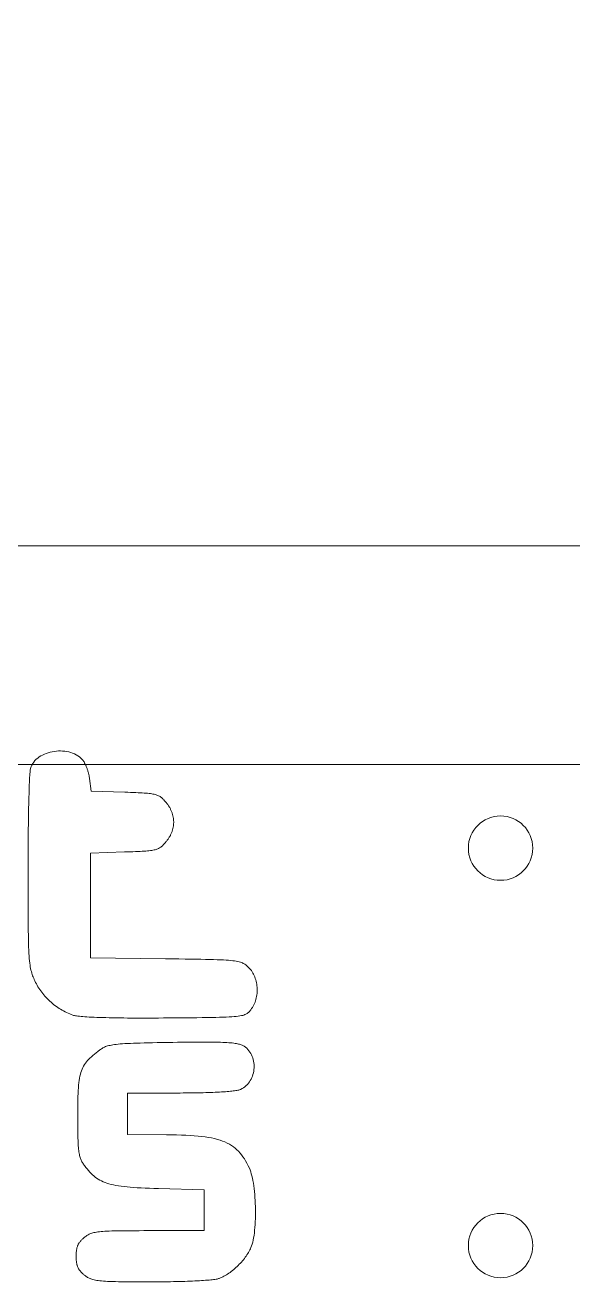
# Model space of a CAD drawing. Header units: millimetres. Extents: x -350 to 1050, y -3 to 474.
# Drawn here: x -161.4 to -133.8, y 108.6 to 171.8 of the extents above; entities that cross this region are included whole.
import ezdxf

# ---------------------------------------------------------------- set-up
doc = ezdxf.new("R2010")
doc.units = ezdxf.units.MM
doc.header["$MEASUREMENT"] = 0
doc.layers.get('0').update_dxf_attribs({"linetype": 'CONTINUOUS', "lineweight": 0, "true_color": 0x000000})
doc.layers.add('AcrylicCover', color=3, linetype='CONTINUOUS', lineweight=0)
doc.layers.add('Text', color=1, linetype='CONTINUOUS', lineweight=0, true_color=0xff0000)

# ---------------------------------------------------------------- blocks, each defined once
blk = doc.blocks.new('AcrylicCover')
blk.add_lwpolyline([(102.5, 218.798, -0.414215), (123.5, 197.798), (123.5, 10, -0.414214), (102.5, -11), (-102.5, -11, -0.414214), (-123.5, 10), (-123.5, 197.798, -0.414212), (-102.5, 218.798)], format="xyb", close=True)

msp = doc.modelspace()

# ---------------------------------------------------------------- linework, layer by layer
msp.add_line((-302.5, 145.6), (-97.5, 145.6))
for centre in [(-137.487, 130.386), (-137.487, 110.386)]:
    msp.add_circle(centre, 1.62)
at = {"layer": 'Text'}
for p, q in [((-161.029, 134.646), (-160.976, 134.72)), ((-160.976, 134.72), (-160.917, 134.79)), ((-160.917, 134.79), (-160.851, 134.856)), ((-160.851, 134.856), (-160.779, 134.917)), ((-160.779, 134.917), (-160.702, 134.973)), ((-160.702, 134.973), (-160.619, 135.026)), ((-160.619, 135.026), (-160.533, 135.073)), ((-160.533, 135.073), (-160.442, 135.116)), ((-160.442, 135.116), (-160.348, 135.154)), ((-160.348, 135.154), (-160.25, 135.187)), ((-160.25, 135.187), (-160.151, 135.215)), ((-160.151, 135.215), (-160.049, 135.237)), ((-160.049, 135.237), (-159.945, 135.255)), ((-159.945, 135.255), (-159.841, 135.268)), ((-159.841, 135.268), (-159.736, 135.275)), ((-159.736, 135.275), (-159.631, 135.277)), ((-159.631, 135.277), (-159.526, 135.273)), ((-159.526, 135.273), (-159.422, 135.264)), ((-159.422, 135.264), (-159.319, 135.249)), ((-159.319, 135.249), (-159.218, 135.228)), ((-159.218, 135.228), (-159.12, 135.202)), ((-159.12, 135.202), (-159.024, 135.17)), ((-159.024, 135.17), (-158.932, 135.131)), ((-158.932, 135.131), (-158.843, 135.087)), ((-158.843, 135.087), (-158.758, 135.036)), ((-158.758, 135.036), (-158.679, 134.98)), ((-158.679, 134.98), (-158.604, 134.916)), ((-158.604, 134.916), (-158.535, 134.847)), ((-158.535, 134.847), (-158.521, 134.83)), ((-158.521, 134.83), (-158.506, 134.811)), ((-158.506, 134.811), (-158.491, 134.791)), ((-158.491, 134.791), (-158.476, 134.77)), ((-158.476, 134.77), (-158.461, 134.747)), ((-158.461, 134.747), (-158.446, 134.722)), ((-158.446, 134.722), (-158.432, 134.697)), ((-161.179, 134.034), (-161.172, 134.124)), ((-161.172, 134.124), (-161.166, 134.203)), ((-161.166, 134.203), (-161.16, 134.271)), ((-161.16, 134.271), (-161.153, 134.326)), ((-161.153, 134.326), (-161.147, 134.369)), ((-161.147, 134.369), (-161.14, 134.399)), ((-161.14, 134.399), (-161.111, 134.486)), ((-161.111, 134.486), (-161.074, 134.568)), ((-161.074, 134.568), (-161.029, 134.646)), ((-158.432, 134.697), (-158.417, 134.67)), ((-158.417, 134.67), (-158.403, 134.643)), ((-158.403, 134.643), (-158.389, 134.614)), ((-158.389, 134.614), (-158.374, 134.585)), ((-158.374, 134.585), (-158.361, 134.554)), ((-158.361, 134.554), (-158.347, 134.523)), ((-158.347, 134.523), (-158.334, 134.491)), ((-158.334, 134.491), (-158.321, 134.458)), ((-158.321, 134.458), (-158.308, 134.425)), ((-158.308, 134.425), (-158.295, 134.391)), ((-158.295, 134.391), (-158.283, 134.357)), ((-158.283, 134.357), (-158.272, 134.322)), ((-158.272, 134.322), (-158.26, 134.287)), ((-158.26, 134.287), (-158.25, 134.252)), ((-158.25, 134.252), (-158.239, 134.216)), ((-158.239, 134.216), (-158.23, 134.18)), ((-158.23, 134.18), (-158.22, 134.145)), ((-158.22, 134.145), (-158.211, 134.109)), ((-158.211, 134.109), (-158.203, 134.073)), ((-161.207, 133.428), (-161.201, 133.569)), ((-161.201, 133.569), (-161.196, 133.7)), ((-161.196, 133.7), (-161.19, 133.822)), ((-161.19, 133.822), (-161.184, 133.933)), ((-161.184, 133.933), (-161.179, 134.034)), ((-158.203, 134.073), (-158.196, 134.038)), ((-158.196, 134.038), (-158.189, 134.002)), ((-158.189, 134.002), (-158.182, 133.967)), ((-158.182, 133.967), (-158.177, 133.932)), ((-158.177, 133.932), (-158.172, 133.898)), ((-158.172, 133.898), (-158.086, 133.255)), ((-161.226, 132.778), (-161.222, 132.952)), ((-161.222, 132.952), (-161.217, 133.119)), ((-161.217, 133.119), (-161.212, 133.278)), ((-161.212, 133.278), (-161.207, 133.428)), ((-158.086, 133.255), (-156.399, 133.201)), ((-156.399, 133.201), (-156.247, 133.196)), ((-156.247, 133.196), (-156.105, 133.191)), ((-156.105, 133.191), (-155.971, 133.186)), ((-155.971, 133.186), (-155.846, 133.181)), ((-155.846, 133.181), (-155.729, 133.176)), ((-155.729, 133.176), (-155.619, 133.171)), ((-155.619, 133.171), (-155.517, 133.165)), ((-155.517, 133.165), (-155.422, 133.159)), ((-155.422, 133.159), (-155.333, 133.152)), ((-155.333, 133.152), (-155.251, 133.145)), ((-155.251, 133.145), (-155.175, 133.137)), ((-155.175, 133.137), (-155.104, 133.128)), ((-155.104, 133.128), (-155.039, 133.119)), ((-155.039, 133.119), (-154.978, 133.108)), ((-154.978, 133.108), (-154.922, 133.097)), ((-154.922, 133.097), (-154.869, 133.084)), ((-154.869, 133.084), (-154.821, 133.07)), ((-154.821, 133.07), (-154.776, 133.055)), ((-154.776, 133.055), (-154.733, 133.038)), ((-154.733, 133.038), (-154.694, 133.02)), ((-154.694, 133.02), (-154.656, 133)), ((-154.656, 133), (-154.621, 132.978)), ((-154.621, 132.978), (-154.587, 132.955)), ((-154.587, 132.955), (-154.554, 132.93)), ((-154.554, 132.93), (-154.522, 132.903)), ((-154.522, 132.903), (-154.49, 132.874)), ((-154.49, 132.874), (-154.458, 132.842)), ((-154.458, 132.842), (-154.426, 132.809)), ((-161.243, 132.006), (-161.239, 132.209)), ((-161.239, 132.209), (-161.235, 132.406)), ((-161.235, 132.406), (-161.231, 132.595)), ((-161.231, 132.595), (-161.226, 132.778)), ((-154.426, 132.809), (-154.394, 132.773)), ((-154.394, 132.773), (-154.36, 132.735)), ((-154.36, 132.735), (-154.324, 132.694)), ((-154.324, 132.694), (-154.301, 132.666)), ((-154.301, 132.666), (-154.278, 132.638)), ((-154.278, 132.638), (-154.256, 132.609)), ((-154.256, 132.609), (-154.235, 132.58)), ((-154.235, 132.58), (-154.214, 132.55)), ((-154.214, 132.55), (-154.194, 132.52)), ((-154.194, 132.52), (-154.174, 132.49)), ((-154.174, 132.49), (-154.156, 132.459)), ((-154.156, 132.459), (-154.138, 132.427)), ((-154.138, 132.427), (-154.12, 132.396)), ((-154.12, 132.396), (-154.104, 132.364)), ((-154.104, 132.364), (-154.088, 132.332)), ((-154.088, 132.332), (-154.073, 132.3)), ((-154.073, 132.3), (-154.058, 132.267)), ((-154.058, 132.267), (-154.045, 132.234)), ((-154.045, 132.234), (-154.032, 132.201)), ((-154.032, 132.201), (-154.02, 132.168)), ((-161.252, 131.362), (-161.249, 131.582)), ((-161.249, 131.582), (-161.246, 131.797)), ((-161.246, 131.797), (-161.243, 132.006)), ((-154.02, 132.168), (-154.009, 132.134)), ((-154.009, 132.134), (-153.998, 132.101)), ((-153.998, 132.101), (-153.988, 132.067)), ((-153.988, 132.067), (-153.979, 132.034)), ((-153.979, 132.034), (-153.971, 132)), ((-153.971, 132), (-153.964, 131.966)), ((-153.964, 131.966), (-153.957, 131.932)), ((-153.957, 131.932), (-153.952, 131.898)), ((-153.952, 131.898), (-153.947, 131.865)), ((-153.947, 131.865), (-153.943, 131.831)), ((-153.943, 131.562), (-153.947, 131.528)), ((-153.943, 131.831), (-153.94, 131.797)), ((-153.94, 131.596), (-153.943, 131.562)), ((-153.94, 131.797), (-153.938, 131.763)), ((-153.938, 131.63), (-153.94, 131.596)), ((-153.938, 131.763), (-153.936, 131.73)), ((-153.936, 131.663), (-153.938, 131.63)), ((-153.936, 131.73), (-153.936, 131.696)), ((-153.936, 131.696), (-153.936, 131.663)), ((-161.257, 130.907), (-161.255, 131.137)), ((-161.255, 131.137), (-161.252, 131.362)), ((-154.156, 130.934), (-154.174, 130.903)), ((-154.138, 130.965), (-154.156, 130.934)), ((-154.12, 130.997), (-154.138, 130.965)), ((-154.104, 131.029), (-154.12, 130.997)), ((-154.088, 131.061), (-154.104, 131.029)), ((-154.073, 131.093), (-154.088, 131.061)), ((-154.058, 131.126), (-154.073, 131.093)), ((-154.045, 131.159), (-154.058, 131.126)), ((-154.032, 131.192), (-154.045, 131.159)), ((-154.02, 131.225), (-154.032, 131.192)), ((-154.009, 131.258), (-154.02, 131.225)), ((-153.998, 131.292), (-154.009, 131.258)), ((-153.988, 131.326), (-153.998, 131.292)), ((-153.979, 131.359), (-153.988, 131.326)), ((-153.971, 131.393), (-153.979, 131.359)), ((-153.964, 131.427), (-153.971, 131.393)), ((-153.957, 131.461), (-153.964, 131.427)), ((-153.952, 131.495), (-153.957, 131.461)), ((-153.947, 131.528), (-153.952, 131.495)), ((-161.263, 130.194), (-161.261, 130.435)), ((-161.261, 130.435), (-161.259, 130.673)), ((-161.259, 130.673), (-161.257, 130.907)), ((-154.981, 130.284), (-155.042, 130.274)), ((-154.924, 130.296), (-154.981, 130.284)), ((-154.871, 130.309), (-154.924, 130.296)), ((-154.822, 130.323), (-154.871, 130.309)), ((-154.777, 130.338), (-154.822, 130.323)), ((-154.734, 130.355), (-154.777, 130.338)), ((-154.694, 130.373), (-154.734, 130.355)), ((-154.657, 130.393), (-154.694, 130.373)), ((-154.621, 130.414), (-154.657, 130.393)), ((-154.587, 130.438), (-154.621, 130.414)), ((-154.554, 130.463), (-154.587, 130.438)), ((-154.522, 130.49), (-154.554, 130.463)), ((-154.49, 130.519), (-154.522, 130.49)), ((-154.458, 130.55), (-154.49, 130.519)), ((-154.426, 130.584), (-154.458, 130.55)), ((-154.394, 130.62), (-154.426, 130.584)), ((-154.36, 130.658), (-154.394, 130.62)), ((-154.324, 130.699), (-154.36, 130.658)), ((-154.301, 130.727), (-154.324, 130.699)), ((-154.278, 130.755), (-154.301, 130.727)), ((-154.256, 130.784), (-154.278, 130.755)), ((-154.235, 130.813), (-154.256, 130.784)), ((-154.214, 130.843), (-154.235, 130.813)), ((-154.194, 130.873), (-154.214, 130.843)), ((-154.174, 130.903), (-154.194, 130.873)), ((-161.265, 129.702), (-161.264, 129.949)), ((-161.265, 129.452), (-161.265, 129.702)), ((-161.264, 129.949), (-161.263, 130.194)), ((-156.419, 130.192), (-158.124, 130.137)), ((-158.124, 130.137), (-158.124, 127.502)), ((-156.265, 130.197), (-156.419, 130.192)), ((-156.12, 130.202), (-156.265, 130.197)), ((-155.985, 130.207), (-156.12, 130.202)), ((-155.858, 130.212), (-155.985, 130.207)), ((-155.739, 130.217), (-155.858, 130.212)), ((-155.629, 130.222), (-155.739, 130.217)), ((-155.525, 130.228), (-155.629, 130.222)), ((-155.429, 130.234), (-155.525, 130.228)), ((-155.34, 130.24), (-155.429, 130.234)), ((-155.257, 130.248), (-155.34, 130.24)), ((-155.18, 130.256), (-155.257, 130.248)), ((-155.108, 130.264), (-155.18, 130.256)), ((-155.042, 130.274), (-155.108, 130.264)), ((-161.265, 129.2), (-161.265, 129.452)), ((-161.265, 128.776), (-161.265, 129.2)), ((-161.265, 128.378), (-161.265, 128.776)), ((-161.265, 128.005), (-161.265, 128.378)), ((-161.264, 127.655), (-161.265, 128.005)), ((-161.263, 127.328), (-161.264, 127.655)), ((-161.261, 127.023), (-161.263, 127.328)), ((-158.124, 127.502), (-158.124, 124.867)), ((-161.259, 126.738), (-161.261, 127.023)), ((-161.257, 126.473), (-161.259, 126.738)), ((-161.254, 126.227), (-161.257, 126.473)), ((-161.25, 126), (-161.254, 126.227)), ((-161.246, 125.789), (-161.25, 126)), ((-161.241, 125.594), (-161.246, 125.789)), ((-161.235, 125.414), (-161.241, 125.594)), ((-161.228, 125.249), (-161.235, 125.414)), ((-161.22, 125.097), (-161.228, 125.249)), ((-161.211, 124.957), (-161.22, 125.097)), ((-161.202, 124.829), (-161.211, 124.957)), ((-161.191, 124.711), (-161.202, 124.829)), ((-161.179, 124.603), (-161.191, 124.711)), ((-161.165, 124.503), (-161.179, 124.603)), ((-158.124, 124.867), (-154.351, 124.818)), ((-154.351, 124.818), (-154.001, 124.814)), ((-154.001, 124.814), (-153.673, 124.81)), ((-153.673, 124.81), (-153.366, 124.805)), ((-153.366, 124.805), (-153.08, 124.801)), ((-153.08, 124.801), (-152.814, 124.797)), ((-152.814, 124.797), (-152.566, 124.792)), ((-152.566, 124.792), (-152.337, 124.788)), ((-152.337, 124.788), (-152.126, 124.783)), ((-152.126, 124.783), (-151.931, 124.777)), ((-151.931, 124.777), (-151.751, 124.771)), ((-151.751, 124.771), (-151.587, 124.765)), ((-151.587, 124.765), (-151.436, 124.758)), ((-151.436, 124.758), (-151.299, 124.75)), ((-151.299, 124.75), (-151.175, 124.741)), ((-151.175, 124.741), (-151.062, 124.731)), ((-151.062, 124.731), (-150.959, 124.721)), ((-150.959, 124.721), (-150.867, 124.709)), ((-150.867, 124.709), (-150.784, 124.696)), ((-150.784, 124.696), (-150.709, 124.681)), ((-150.709, 124.681), (-150.642, 124.666)), ((-150.642, 124.666), (-150.581, 124.649)), ((-150.581, 124.649), (-150.527, 124.63)), ((-150.527, 124.63), (-150.477, 124.61)), ((-150.477, 124.61), (-150.432, 124.588)), ((-161.151, 124.411), (-161.165, 124.503)), ((-161.135, 124.326), (-161.151, 124.411)), ((-161.118, 124.246), (-161.135, 124.326)), ((-161.099, 124.171), (-161.118, 124.246)), ((-161.079, 124.1), (-161.099, 124.171)), ((-161.057, 124.033), (-161.079, 124.1)), ((-161.033, 123.967), (-161.057, 124.033)), ((-161.008, 123.902), (-161.033, 123.967)), ((-150.432, 124.588), (-150.39, 124.564)), ((-150.39, 124.564), (-150.35, 124.539)), ((-150.35, 124.539), (-150.313, 124.511)), ((-150.313, 124.511), (-150.276, 124.481)), ((-150.276, 124.481), (-150.239, 124.45)), ((-150.239, 124.45), (-150.202, 124.416)), ((-150.202, 124.416), (-150.163, 124.379)), ((-150.163, 124.379), (-150.114, 124.33)), ((-150.114, 124.33), (-150.068, 124.277)), ((-150.068, 124.277), (-150.025, 124.222)), ((-150.025, 124.222), (-149.984, 124.163)), ((-149.984, 124.163), (-149.947, 124.102)), ((-149.947, 124.102), (-149.913, 124.038)), ((-149.913, 124.038), (-149.881, 123.972)), ((-149.881, 123.972), (-149.853, 123.904)), ((-160.981, 123.838), (-161.008, 123.902)), ((-160.953, 123.772), (-160.981, 123.838)), ((-160.922, 123.705), (-160.953, 123.772)), ((-160.886, 123.631), (-160.922, 123.705)), ((-160.848, 123.557), (-160.886, 123.631)), ((-160.808, 123.484), (-160.848, 123.557)), ((-160.766, 123.413), (-160.808, 123.484)), ((-160.721, 123.341), (-160.766, 123.413)), ((-160.675, 123.271), (-160.721, 123.341)), ((-149.853, 123.904), (-149.828, 123.834)), ((-149.828, 123.834), (-149.805, 123.762)), ((-149.805, 123.762), (-149.786, 123.689)), ((-149.786, 123.689), (-149.77, 123.615)), ((-149.77, 123.615), (-149.757, 123.539)), ((-149.757, 123.539), (-149.747, 123.463)), ((-149.747, 123.463), (-149.74, 123.386)), ((-149.74, 123.386), (-149.736, 123.309)), ((-160.626, 123.202), (-160.675, 123.271)), ((-160.576, 123.134), (-160.626, 123.202)), ((-160.524, 123.068), (-160.576, 123.134)), ((-160.47, 123.002), (-160.524, 123.068)), ((-160.414, 122.937), (-160.47, 123.002)), ((-160.356, 122.874), (-160.414, 122.937)), ((-160.297, 122.812), (-160.356, 122.874)), ((-160.236, 122.752), (-160.297, 122.812)), ((-160.174, 122.693), (-160.236, 122.752)), ((-160.11, 122.635), (-160.174, 122.693)), ((-149.817, 122.704), (-149.842, 122.633)), ((-149.796, 122.777), (-149.817, 122.704)), ((-149.778, 122.851), (-149.796, 122.777)), ((-149.763, 122.926), (-149.778, 122.851)), ((-149.751, 123.001), (-149.763, 122.926)), ((-149.743, 123.078), (-149.751, 123.001)), ((-149.737, 123.155), (-149.743, 123.078)), ((-149.735, 123.232), (-149.737, 123.155)), ((-149.736, 123.309), (-149.735, 123.232)), ((-160.045, 122.579), (-160.11, 122.635)), ((-159.978, 122.525), (-160.045, 122.579)), ((-159.91, 122.472), (-159.978, 122.525)), ((-159.841, 122.42), (-159.91, 122.472)), ((-159.77, 122.371), (-159.841, 122.42)), ((-159.699, 122.323), (-159.77, 122.371)), ((-159.626, 122.277), (-159.699, 122.323)), ((-159.552, 122.233), (-159.626, 122.277)), ((-159.477, 122.191), (-159.552, 122.233)), ((-159.401, 122.15), (-159.477, 122.191)), ((-159.325, 122.112), (-159.401, 122.15)), ((-159.247, 122.076), (-159.325, 122.112)), ((-159.169, 122.042), (-159.247, 122.076)), ((-150.232, 122.07), (-150.268, 122.047)), ((-150.199, 122.095), (-150.232, 122.07)), ((-150.169, 122.122), (-150.199, 122.095)), ((-150.14, 122.151), (-150.169, 122.122)), ((-150.112, 122.182), (-150.14, 122.151)), ((-150.084, 122.215), (-150.112, 122.182)), ((-150.056, 122.251), (-150.084, 122.215)), ((-150.012, 122.308), (-150.056, 122.251)), ((-149.971, 122.368), (-150.012, 122.308)), ((-149.934, 122.431), (-149.971, 122.368)), ((-149.9, 122.497), (-149.934, 122.431)), ((-149.869, 122.564), (-149.9, 122.497)), ((-149.842, 122.633), (-149.869, 122.564)), ((-159.09, 122.01), (-159.169, 122.042)), ((-159.01, 121.98), (-159.09, 122.01)), ((-158.976, 121.97), (-159.01, 121.98)), ((-159.01, 121.98), (-159.01, 121.98)), ((-158.934, 121.96), (-158.976, 121.97)), ((-158.883, 121.95), (-158.934, 121.96)), ((-158.824, 121.941), (-158.883, 121.95)), ((-158.757, 121.932), (-158.824, 121.941)), ((-158.682, 121.923), (-158.757, 121.932)), ((-158.599, 121.915), (-158.682, 121.923)), ((-158.507, 121.907), (-158.599, 121.915)), ((-158.408, 121.9), (-158.507, 121.907)), ((-158.302, 121.893), (-158.408, 121.9)), ((-158.187, 121.886), (-158.302, 121.893)), ((-158.065, 121.88), (-158.187, 121.886)), ((-157.936, 121.874), (-158.065, 121.88)), ((-157.799, 121.869), (-157.936, 121.874)), ((-157.655, 121.863), (-157.799, 121.869)), ((-157.504, 121.859), (-157.655, 121.863)), ((-157.346, 121.855), (-157.504, 121.859)), ((-157.181, 121.851), (-157.346, 121.855)), ((-157.009, 121.847), (-157.181, 121.851)), ((-156.831, 121.844), (-157.009, 121.847)), ((-156.645, 121.842), (-156.831, 121.844)), ((-156.453, 121.839), (-156.645, 121.842)), ((-156.255, 121.838), (-156.453, 121.839)), ((-156.05, 121.836), (-156.255, 121.838)), ((-155.839, 121.835), (-156.05, 121.836)), ((-155.621, 121.835), (-155.839, 121.835)), ((-155.398, 121.835), (-155.621, 121.835)), ((-155.169, 121.835), (-155.398, 121.835)), ((-154.933, 121.836), (-155.169, 121.835)), ((-154.692, 121.837), (-154.933, 121.836)), ((-154.445, 121.839), (-154.692, 121.837)), ((-154.063, 121.842), (-154.445, 121.839)), ((-153.705, 121.845), (-154.063, 121.842)), ((-153.372, 121.847), (-153.705, 121.845)), ((-153.061, 121.85), (-153.372, 121.847)), ((-152.771, 121.853), (-153.061, 121.85)), ((-152.503, 121.857), (-152.771, 121.853)), ((-152.255, 121.86), (-152.503, 121.857)), ((-152.027, 121.864), (-152.255, 121.86)), ((-151.816, 121.868), (-152.027, 121.864)), ((-151.623, 121.873), (-151.816, 121.868)), ((-151.447, 121.879), (-151.623, 121.873)), ((-151.287, 121.885), (-151.447, 121.879)), ((-151.141, 121.892), (-151.287, 121.885)), ((-151.01, 121.9), (-151.141, 121.892)), ((-150.891, 121.909), (-151.01, 121.9)), ((-150.785, 121.919), (-150.891, 121.909)), ((-150.69, 121.93), (-150.785, 121.919)), ((-150.605, 121.943), (-150.69, 121.93)), ((-150.53, 121.956), (-150.605, 121.943)), ((-150.464, 121.971), (-150.53, 121.956)), ((-150.405, 121.988), (-150.464, 121.971)), ((-150.354, 122.006), (-150.405, 121.988)), ((-150.308, 122.025), (-150.354, 122.006)), ((-150.268, 122.047), (-150.308, 122.025)), ((-157.751, 120.156), (-157.656, 120.228)), ((-157.656, 120.228), (-157.616, 120.257)), ((-157.616, 120.257), (-157.577, 120.284)), ((-157.577, 120.284), (-157.538, 120.309)), ((-157.538, 120.309), (-157.497, 120.333)), ((-157.497, 120.333), (-157.455, 120.356)), ((-157.455, 120.356), (-157.411, 120.377)), ((-157.411, 120.377), (-157.364, 120.396)), ((-157.364, 120.396), (-157.314, 120.415)), ((-157.314, 120.415), (-157.26, 120.432)), ((-157.26, 120.432), (-157.202, 120.448)), ((-157.202, 120.448), (-157.139, 120.462)), ((-157.139, 120.462), (-157.07, 120.476)), ((-157.07, 120.476), (-156.995, 120.489)), ((-156.995, 120.489), (-156.914, 120.5)), ((-156.914, 120.5), (-156.826, 120.511)), ((-156.826, 120.511), (-156.73, 120.521)), ((-156.73, 120.521), (-156.626, 120.53)), ((-156.626, 120.53), (-156.513, 120.539)), ((-156.513, 120.539), (-156.39, 120.547)), ((-156.39, 120.547), (-156.258, 120.554)), ((-156.258, 120.554), (-156.115, 120.561)), ((-156.115, 120.561), (-155.961, 120.567)), ((-155.961, 120.567), (-155.796, 120.573)), ((-155.796, 120.573), (-155.618, 120.578)), ((-155.618, 120.578), (-155.428, 120.583)), ((-155.428, 120.583), (-155.224, 120.588)), ((-155.224, 120.588), (-155.006, 120.592)), ((-155.006, 120.592), (-154.775, 120.597)), ((-154.775, 120.597), (-154.528, 120.601)), ((-154.528, 120.601), (-154.266, 120.606)), ((-154.266, 120.606), (-153.987, 120.61)), ((-153.987, 120.61), (-153.736, 120.614)), ((-153.736, 120.614), (-153.498, 120.617)), ((-153.498, 120.617), (-153.271, 120.62)), ((-153.271, 120.62), (-153.056, 120.622)), ((-153.056, 120.622), (-152.852, 120.624)), ((-152.852, 120.624), (-152.66, 120.625)), ((-152.66, 120.625), (-152.477, 120.625)), ((-152.477, 120.625), (-152.305, 120.625)), ((-152.305, 120.625), (-152.143, 120.625)), ((-152.143, 120.625), (-151.991, 120.623)), ((-151.991, 120.623), (-151.848, 120.621)), ((-151.848, 120.621), (-151.713, 120.619)), ((-151.713, 120.619), (-151.588, 120.616)), ((-151.588, 120.616), (-151.47, 120.612)), ((-151.47, 120.612), (-151.36, 120.607)), ((-151.36, 120.607), (-151.258, 120.601)), ((-151.258, 120.601), (-151.163, 120.595)), ((-151.163, 120.595), (-151.075, 120.588)), ((-151.075, 120.588), (-150.993, 120.58)), ((-150.993, 120.58), (-150.917, 120.572)), ((-150.917, 120.572), (-150.848, 120.562)), ((-150.848, 120.562), (-150.783, 120.552)), ((-150.783, 120.552), (-150.724, 120.541)), ((-150.724, 120.541), (-150.67, 120.529)), ((-150.67, 120.529), (-150.62, 120.516)), ((-150.62, 120.516), (-150.574, 120.502)), ((-150.574, 120.502), (-150.532, 120.487)), ((-150.532, 120.487), (-150.493, 120.471)), ((-150.493, 120.471), (-150.457, 120.455)), ((-150.457, 120.455), (-150.424, 120.437)), ((-150.424, 120.437), (-150.394, 120.418)), ((-150.394, 120.418), (-150.324, 120.368)), ((-150.324, 120.368), (-150.259, 120.313)), ((-150.259, 120.313), (-150.2, 120.254)), ((-150.2, 120.254), (-150.146, 120.191)), ((-150.146, 120.191), (-150.097, 120.124)), ((-158.425, 119.492), (-158.378, 119.562)), ((-158.378, 119.562), (-158.327, 119.629)), ((-158.327, 119.629), (-158.272, 119.695)), ((-158.272, 119.695), (-158.212, 119.759)), ((-158.212, 119.759), (-158.148, 119.824)), ((-158.148, 119.824), (-158.079, 119.888)), ((-158.079, 119.888), (-158.004, 119.953)), ((-158.004, 119.953), (-157.925, 120.019)), ((-157.925, 120.019), (-157.841, 120.087)), ((-157.841, 120.087), (-157.751, 120.156)), ((-150.097, 120.124), (-150.054, 120.054)), ((-150.054, 120.054), (-150.015, 119.981)), ((-150.015, 119.981), (-149.982, 119.905)), ((-149.982, 119.905), (-149.954, 119.827)), ((-149.954, 119.827), (-149.931, 119.746)), ((-149.931, 119.746), (-149.913, 119.665)), ((-149.913, 119.665), (-149.899, 119.582)), ((-149.899, 119.582), (-149.891, 119.498)), ((-158.674, 118.81), (-158.654, 118.912)), ((-158.654, 118.912), (-158.631, 119.009)), ((-158.631, 119.009), (-158.605, 119.1)), ((-158.605, 119.1), (-158.576, 119.186)), ((-158.576, 119.186), (-158.544, 119.268)), ((-158.544, 119.268), (-158.508, 119.346)), ((-158.508, 119.346), (-158.468, 119.421)), ((-158.468, 119.421), (-158.425, 119.492)), ((-149.972, 118.918), (-150.003, 118.84)), ((-149.946, 118.997), (-149.972, 118.918)), ((-149.925, 119.079), (-149.946, 118.997)), ((-149.908, 119.162), (-149.925, 119.079)), ((-149.897, 119.245), (-149.908, 119.162)), ((-149.89, 119.33), (-149.897, 119.245)), ((-149.891, 119.498), (-149.888, 119.414)), ((-149.888, 119.414), (-149.89, 119.33)), ((-158.74, 118.19), (-158.731, 118.33)), ((-158.731, 118.33), (-158.72, 118.461)), ((-158.72, 118.461), (-158.707, 118.585)), ((-158.707, 118.585), (-158.692, 118.7)), ((-158.692, 118.7), (-158.674, 118.81)), ((-150.49, 118.284), (-150.567, 118.245)), ((-150.418, 118.329), (-150.49, 118.284)), ((-150.35, 118.378), (-150.418, 118.329)), ((-150.287, 118.433), (-150.35, 118.378)), ((-150.228, 118.492), (-150.287, 118.433)), ((-150.174, 118.554), (-150.228, 118.492)), ((-150.124, 118.621), (-150.174, 118.554)), ((-150.079, 118.691), (-150.124, 118.621)), ((-150.039, 118.764), (-150.079, 118.691)), ((-150.003, 118.84), (-150.039, 118.764)), ((-158.761, 117.538), (-158.758, 117.716)), ((-158.758, 117.716), (-158.753, 117.884)), ((-158.753, 117.884), (-158.748, 118.042)), ((-158.748, 118.042), (-158.74, 118.19)), ((-153.617, 118.063), (-156.267, 118.063)), ((-156.267, 118.063), (-156.267, 117.016)), ((-153.461, 118.064), (-153.617, 118.063)), ((-153.308, 118.064), (-153.461, 118.064)), ((-153.158, 118.065), (-153.308, 118.064)), ((-153.011, 118.067), (-153.158, 118.065)), ((-152.867, 118.069), (-153.011, 118.067)), ((-152.726, 118.071), (-152.867, 118.069)), ((-152.589, 118.074), (-152.726, 118.071)), ((-152.456, 118.077), (-152.589, 118.074)), ((-152.326, 118.081), (-152.456, 118.077)), ((-152.199, 118.084), (-152.326, 118.081)), ((-152.077, 118.089), (-152.199, 118.084)), ((-151.958, 118.093), (-152.077, 118.089)), ((-151.843, 118.098), (-151.958, 118.093)), ((-151.732, 118.104), (-151.843, 118.098)), ((-151.626, 118.11), (-151.732, 118.104)), ((-151.524, 118.116), (-151.626, 118.11)), ((-151.426, 118.122), (-151.524, 118.116)), ((-151.332, 118.129), (-151.426, 118.122)), ((-151.243, 118.136), (-151.332, 118.129)), ((-151.159, 118.143), (-151.243, 118.136)), ((-151.08, 118.151), (-151.159, 118.143)), ((-151.005, 118.159), (-151.08, 118.151)), ((-150.935, 118.168), (-151.005, 118.159)), ((-150.871, 118.176), (-150.935, 118.168)), ((-150.811, 118.185), (-150.871, 118.176)), ((-150.757, 118.195), (-150.811, 118.185)), ((-150.708, 118.204), (-150.757, 118.195)), ((-150.664, 118.214), (-150.708, 118.204)), ((-150.626, 118.224), (-150.664, 118.214)), ((-150.594, 118.235), (-150.626, 118.224)), ((-150.567, 118.245), (-150.594, 118.235)), ((-158.764, 117.148), (-158.763, 117.349)), ((-158.764, 116.936), (-158.764, 117.148)), ((-158.763, 117.349), (-158.761, 117.538)), ((-156.267, 117.016), (-156.267, 115.969)), ((-158.764, 116.761), (-158.764, 116.936)), ((-158.764, 116.597), (-158.764, 116.761)), ((-158.763, 116.441), (-158.764, 116.597)), ((-158.762, 116.294), (-158.763, 116.441)), ((-158.76, 116.156), (-158.762, 116.294)), ((-158.758, 116.026), (-158.76, 116.156)), ((-158.756, 115.903), (-158.758, 116.026)), ((-158.753, 115.789), (-158.756, 115.903)), ((-158.749, 115.681), (-158.753, 115.789)), ((-156.267, 115.969), (-154.294, 115.962)), ((-154.294, 115.962), (-154.034, 115.96)), ((-154.034, 115.96), (-153.786, 115.956)), ((-153.786, 115.956), (-153.55, 115.95)), ((-153.55, 115.95), (-153.324, 115.941)), ((-153.324, 115.941), (-153.11, 115.93)), ((-153.11, 115.93), (-152.905, 115.916)), ((-152.905, 115.916), (-152.711, 115.899)), ((-152.711, 115.899), (-152.526, 115.88)), ((-152.526, 115.88), (-152.351, 115.857)), ((-152.351, 115.857), (-152.184, 115.831)), ((-152.184, 115.831), (-152.027, 115.802)), ((-152.027, 115.802), (-151.877, 115.769)), ((-151.877, 115.769), (-151.735, 115.732)), ((-158.745, 115.58), (-158.749, 115.681)), ((-158.74, 115.486), (-158.745, 115.58)), ((-158.735, 115.397), (-158.74, 115.486)), ((-158.728, 115.315), (-158.735, 115.397)), ((-158.721, 115.237), (-158.728, 115.315)), ((-158.713, 115.165), (-158.721, 115.237)), ((-158.704, 115.098), (-158.713, 115.165)), ((-151.735, 115.732), (-151.601, 115.691)), ((-151.601, 115.691), (-151.474, 115.647)), ((-151.474, 115.647), (-151.354, 115.598)), ((-151.354, 115.598), (-151.24, 115.545)), ((-151.24, 115.545), (-151.133, 115.488)), ((-151.133, 115.488), (-151.031, 115.426)), ((-151.031, 115.426), (-150.934, 115.36)), ((-150.934, 115.36), (-150.843, 115.289)), ((-150.843, 115.289), (-150.756, 115.212)), ((-150.756, 115.212), (-150.674, 115.131)), ((-150.674, 115.131), (-150.595, 115.044)), ((-158.694, 115.035), (-158.704, 115.098)), ((-158.683, 114.975), (-158.694, 115.035)), ((-158.671, 114.92), (-158.683, 114.975)), ((-158.657, 114.868), (-158.671, 114.92)), ((-158.643, 114.818), (-158.657, 114.868)), ((-158.627, 114.772), (-158.643, 114.818)), ((-158.611, 114.727), (-158.627, 114.772)), ((-158.592, 114.685), (-158.611, 114.727)), ((-158.573, 114.644), (-158.592, 114.685)), ((-158.552, 114.604), (-158.573, 114.644)), ((-158.53, 114.565), (-158.552, 114.604)), ((-158.506, 114.526), (-158.53, 114.565)), ((-158.481, 114.488), (-158.506, 114.526)), ((-158.454, 114.45), (-158.481, 114.488)), ((-150.595, 115.044), (-150.52, 114.952)), ((-150.52, 114.952), (-150.449, 114.855)), ((-150.449, 114.855), (-150.38, 114.751)), ((-150.38, 114.751), (-150.314, 114.642)), ((-150.314, 114.642), (-150.25, 114.527)), ((-150.25, 114.527), (-150.188, 114.406)), ((-158.425, 114.411), (-158.454, 114.45)), ((-158.359, 114.323), (-158.425, 114.411)), ((-158.293, 114.24), (-158.359, 114.323)), ((-158.227, 114.162), (-158.293, 114.24)), ((-158.161, 114.088), (-158.227, 114.162)), ((-158.094, 114.018), (-158.161, 114.088)), ((-158.027, 113.953), (-158.094, 114.018)), ((-157.957, 113.891), (-158.027, 113.953)), ((-157.886, 113.833), (-157.957, 113.891)), ((-150.188, 114.406), (-150.127, 114.278)), ((-150.127, 114.278), (-150.092, 114.196)), ((-150.092, 114.196), (-150.06, 114.104)), ((-150.06, 114.104), (-150.029, 114.003)), ((-150.029, 114.003), (-150.001, 113.894)), ((-150.001, 113.894), (-149.974, 113.778)), ((-157.812, 113.779), (-157.886, 113.833)), ((-157.736, 113.729), (-157.812, 113.779)), ((-157.656, 113.682), (-157.736, 113.729)), ((-157.572, 113.638), (-157.656, 113.682)), ((-157.485, 113.597), (-157.572, 113.638)), ((-157.392, 113.56), (-157.485, 113.597)), ((-157.295, 113.525), (-157.392, 113.56)), ((-157.192, 113.493), (-157.295, 113.525)), ((-157.083, 113.464), (-157.192, 113.493)), ((-156.968, 113.437), (-157.083, 113.464)), ((-156.846, 113.413), (-156.968, 113.437)), ((-156.717, 113.391), (-156.846, 113.413)), ((-156.58, 113.371), (-156.717, 113.391)), ((-156.436, 113.353), (-156.58, 113.371)), ((-156.282, 113.336), (-156.436, 113.353)), ((-156.12, 113.322), (-156.282, 113.336)), ((-155.948, 113.308), (-156.12, 113.322)), ((-155.767, 113.297), (-155.948, 113.308)), ((-155.575, 113.286), (-155.767, 113.297)), ((-155.373, 113.277), (-155.575, 113.286)), ((-155.159, 113.269), (-155.373, 113.277)), ((-154.934, 113.261), (-155.159, 113.269)), ((-154.697, 113.255), (-154.934, 113.261)), ((-152.401, 113.195), (-154.697, 113.255)), ((-149.974, 113.778), (-149.95, 113.656)), ((-149.95, 113.656), (-149.927, 113.527)), ((-149.927, 113.527), (-149.907, 113.392)), ((-149.907, 113.392), (-149.889, 113.253)), ((-149.889, 113.253), (-149.873, 113.11)), ((-152.401, 112.166), (-152.401, 113.195)), ((-149.873, 113.11), (-149.859, 112.963)), ((-149.859, 112.963), (-149.847, 112.813)), ((-149.847, 112.813), (-149.837, 112.661)), ((-149.837, 112.661), (-149.83, 112.508)), ((-152.401, 111.137), (-152.401, 112.166)), ((-149.83, 112.508), (-149.824, 112.353)), ((-149.824, 112.353), (-149.821, 112.198)), ((-149.821, 112.198), (-149.82, 112.044)), ((-149.82, 112.044), (-149.821, 111.891)), ((-149.839, 111.443), (-149.849, 111.301)), ((-149.831, 111.59), (-149.839, 111.443)), ((-149.825, 111.739), (-149.831, 111.59)), ((-149.821, 111.891), (-149.825, 111.739)), ((-158.585, 110.656), (-158.561, 110.68)), ((-158.561, 110.68), (-158.536, 110.705)), ((-158.536, 110.705), (-158.509, 110.729)), ((-158.509, 110.729), (-158.481, 110.754)), ((-158.481, 110.754), (-158.451, 110.778)), ((-158.451, 110.778), (-158.42, 110.803)), ((-158.42, 110.803), (-158.383, 110.832)), ((-158.383, 110.832), (-158.346, 110.859)), ((-158.346, 110.859), (-158.308, 110.885)), ((-158.308, 110.885), (-158.27, 110.909)), ((-158.27, 110.909), (-158.232, 110.931)), ((-158.232, 110.931), (-158.191, 110.952)), ((-158.191, 110.952), (-158.149, 110.972)), ((-158.149, 110.972), (-158.103, 110.99)), ((-158.103, 110.99), (-158.055, 111.006)), ((-158.055, 111.006), (-158.003, 111.022)), ((-158.003, 111.022), (-157.948, 111.036)), ((-157.948, 111.036), (-157.887, 111.049)), ((-157.887, 111.049), (-157.822, 111.061)), ((-157.822, 111.061), (-157.75, 111.072)), ((-157.75, 111.072), (-157.673, 111.081)), ((-157.673, 111.081), (-157.589, 111.09)), ((-157.589, 111.09), (-157.498, 111.098)), ((-157.498, 111.098), (-157.4, 111.105)), ((-157.4, 111.105), (-157.293, 111.111)), ((-157.293, 111.111), (-157.178, 111.116)), ((-157.178, 111.116), (-157.053, 111.12)), ((-157.053, 111.12), (-156.919, 111.124)), ((-156.919, 111.124), (-156.775, 111.127)), ((-156.775, 111.127), (-156.621, 111.13)), ((-156.621, 111.13), (-156.455, 111.132)), ((-156.455, 111.132), (-156.277, 111.134)), ((-156.277, 111.134), (-156.088, 111.135)), ((-156.088, 111.135), (-155.886, 111.136)), ((-155.886, 111.136), (-155.671, 111.136)), ((-155.671, 111.136), (-155.442, 111.137)), ((-155.442, 111.137), (-155.199, 111.137)), ((-155.199, 111.137), (-152.401, 111.137)), ((-149.913, 110.779), (-149.935, 110.664)), ((-149.894, 110.901), (-149.913, 110.779)), ((-149.876, 111.029), (-149.894, 110.901)), ((-149.861, 111.162), (-149.876, 111.029)), ((-149.849, 111.301), (-149.861, 111.162)), ((-158.84, 110.021), (-158.837, 110.061)), ((-158.837, 110.061), (-158.833, 110.099)), ((-158.833, 110.099), (-158.828, 110.136)), ((-158.828, 110.136), (-158.823, 110.172)), ((-158.823, 110.172), (-158.817, 110.207)), ((-158.817, 110.207), (-158.81, 110.24)), ((-158.81, 110.24), (-158.802, 110.273)), ((-158.802, 110.273), (-158.793, 110.305)), ((-158.793, 110.305), (-158.784, 110.335)), ((-158.784, 110.335), (-158.773, 110.365)), ((-158.773, 110.365), (-158.761, 110.394)), ((-158.761, 110.394), (-158.749, 110.423)), ((-158.749, 110.423), (-158.735, 110.45)), ((-158.735, 110.45), (-158.72, 110.478)), ((-158.72, 110.478), (-158.705, 110.504)), ((-158.705, 110.504), (-158.688, 110.53)), ((-158.688, 110.53), (-158.67, 110.556)), ((-158.67, 110.556), (-158.65, 110.581)), ((-158.65, 110.581), (-158.63, 110.606)), ((-158.63, 110.606), (-158.608, 110.631)), ((-158.608, 110.631), (-158.585, 110.656)), ((-150.136, 110.103), (-150.171, 110.041)), ((-150.103, 110.164), (-150.136, 110.103)), ((-150.073, 110.225), (-150.103, 110.164)), ((-150.046, 110.286), (-150.073, 110.225)), ((-150.014, 110.367), (-150.046, 110.286)), ((-149.986, 110.457), (-150.014, 110.367)), ((-149.959, 110.557), (-149.986, 110.457)), ((-149.935, 110.664), (-149.959, 110.557)), ((-158.845, 109.848), (-158.844, 109.894)), ((-158.844, 109.803), (-158.845, 109.848)), ((-158.844, 109.894), (-158.843, 109.938)), ((-158.843, 109.759), (-158.844, 109.803)), ((-158.843, 109.938), (-158.842, 109.98)), ((-158.842, 109.716), (-158.843, 109.759)), ((-158.842, 109.98), (-158.84, 110.021)), ((-158.84, 109.675), (-158.842, 109.716)), ((-158.837, 109.636), (-158.84, 109.675)), ((-158.833, 109.597), (-158.837, 109.636)), ((-158.828, 109.56), (-158.833, 109.597)), ((-158.823, 109.524), (-158.828, 109.56)), ((-158.817, 109.49), (-158.823, 109.524)), ((-158.81, 109.456), (-158.817, 109.49)), ((-158.802, 109.423), (-158.81, 109.456)), ((-158.793, 109.392), (-158.802, 109.423)), ((-150.633, 109.444), (-150.688, 109.388)), ((-150.579, 109.5), (-150.633, 109.444)), ((-150.527, 109.558), (-150.579, 109.5)), ((-150.476, 109.617), (-150.527, 109.558)), ((-150.427, 109.676), (-150.476, 109.617)), ((-150.379, 109.736), (-150.427, 109.676)), ((-150.333, 109.796), (-150.379, 109.736)), ((-150.29, 109.857), (-150.333, 109.796)), ((-150.248, 109.918), (-150.29, 109.857)), ((-150.208, 109.98), (-150.248, 109.918)), ((-150.171, 110.041), (-150.208, 109.98)), ((-158.784, 109.361), (-158.793, 109.392)), ((-158.773, 109.331), (-158.784, 109.361)), ((-158.761, 109.302), (-158.773, 109.331)), ((-158.749, 109.274), (-158.761, 109.302)), ((-158.735, 109.246), (-158.749, 109.274)), ((-158.72, 109.219), (-158.735, 109.246)), ((-158.705, 109.192), (-158.72, 109.219)), ((-158.688, 109.166), (-158.705, 109.192)), ((-158.67, 109.14), (-158.688, 109.166)), ((-158.65, 109.115), (-158.67, 109.14)), ((-158.63, 109.09), (-158.65, 109.115)), ((-158.608, 109.065), (-158.63, 109.09)), ((-158.585, 109.041), (-158.608, 109.065)), ((-158.561, 109.016), (-158.585, 109.041)), ((-158.536, 108.992), (-158.561, 109.016)), ((-158.509, 108.967), (-158.536, 108.992)), ((-158.481, 108.943), (-158.509, 108.967)), ((-158.451, 108.918), (-158.481, 108.943)), ((-158.42, 108.893), (-158.451, 108.918)), ((-158.382, 108.864), (-158.42, 108.893)), ((-158.42, 108.893), (-158.42, 108.893)), ((-158.345, 108.837), (-158.382, 108.864)), ((-158.308, 108.811), (-158.345, 108.837)), ((-158.27, 108.787), (-158.308, 108.811)), ((-158.23, 108.765), (-158.27, 108.787)), ((-151.526, 108.782), (-151.587, 108.755)), ((-151.465, 108.811), (-151.526, 108.782)), ((-151.404, 108.843), (-151.465, 108.811)), ((-151.343, 108.878), (-151.404, 108.843)), ((-151.281, 108.914), (-151.343, 108.878)), ((-151.22, 108.953), (-151.281, 108.914)), ((-151.159, 108.995), (-151.22, 108.953)), ((-151.098, 109.038), (-151.159, 108.995)), ((-151.037, 109.083), (-151.098, 109.038)), ((-150.977, 109.13), (-151.037, 109.083)), ((-150.917, 109.179), (-150.977, 109.13)), ((-150.859, 109.229), (-150.917, 109.179)), ((-150.801, 109.281), (-150.859, 109.229)), ((-150.744, 109.334), (-150.801, 109.281)), ((-150.688, 109.388), (-150.744, 109.334)), ((-158.189, 108.744), (-158.23, 108.765)), ((-158.146, 108.724), (-158.189, 108.744)), ((-158.1, 108.706), (-158.146, 108.724)), ((-158.051, 108.689), (-158.1, 108.706)), ((-157.998, 108.674), (-158.051, 108.689)), ((-157.94, 108.66), (-157.998, 108.674)), ((-157.878, 108.647), (-157.94, 108.66)), ((-157.81, 108.635), (-157.878, 108.647)), ((-157.736, 108.624), (-157.81, 108.635)), ((-157.656, 108.615), (-157.736, 108.624)), ((-157.569, 108.606), (-157.656, 108.615)), ((-157.474, 108.598), (-157.569, 108.606)), ((-157.37, 108.591), (-157.474, 108.598)), ((-157.259, 108.585), (-157.37, 108.591)), ((-157.138, 108.58), (-157.259, 108.585)), ((-157.007, 108.576), (-157.138, 108.58)), ((-156.866, 108.572), (-157.007, 108.576)), ((-156.714, 108.569), (-156.866, 108.572)), ((-156.551, 108.566), (-156.714, 108.569)), ((-156.376, 108.564), (-156.551, 108.566)), ((-156.189, 108.562), (-156.376, 108.564)), ((-155.989, 108.561), (-156.189, 108.562)), ((-155.775, 108.56), (-155.989, 108.561)), ((-155.547, 108.56), (-155.775, 108.56)), ((-155.305, 108.56), (-155.547, 108.56)), ((-155.048, 108.56), (-155.305, 108.56)), ((-154.885, 108.56), (-155.048, 108.56)), ((-154.724, 108.56), (-154.885, 108.56)), ((-154.565, 108.562), (-154.724, 108.56)), ((-154.407, 108.563), (-154.565, 108.562)), ((-154.252, 108.565), (-154.407, 108.563)), ((-154.1, 108.567), (-154.252, 108.565)), ((-153.95, 108.57), (-154.1, 108.567)), ((-153.803, 108.573), (-153.95, 108.57)), ((-153.659, 108.577), (-153.803, 108.573)), ((-153.519, 108.581), (-153.659, 108.577)), ((-153.381, 108.585), (-153.519, 108.581)), ((-153.247, 108.59), (-153.381, 108.585)), ((-153.118, 108.595), (-153.247, 108.59)), ((-152.992, 108.6), (-153.118, 108.595)), ((-152.87, 108.605), (-152.992, 108.6)), ((-152.753, 108.611), (-152.87, 108.605)), ((-152.64, 108.618), (-152.753, 108.611)), ((-152.532, 108.624), (-152.64, 108.618)), ((-152.429, 108.631), (-152.532, 108.624)), ((-152.331, 108.638), (-152.429, 108.631)), ((-152.238, 108.645), (-152.331, 108.638)), ((-152.151, 108.653), (-152.238, 108.645)), ((-152.069, 108.661), (-152.151, 108.653)), ((-151.994, 108.669), (-152.069, 108.661)), ((-151.925, 108.677), (-151.994, 108.669)), ((-151.861, 108.685), (-151.925, 108.677)), ((-151.805, 108.694), (-151.861, 108.685)), ((-151.755, 108.703), (-151.805, 108.694)), ((-151.712, 108.712), (-151.755, 108.703)), ((-151.676, 108.721), (-151.712, 108.712)), ((-151.647, 108.731), (-151.676, 108.721)), ((-151.587, 108.755), (-151.647, 108.731))]:
    msp.add_line(p, q, dxfattribs=at)

# ---------------------------------------------------------------- block references
at = {"layer": 'AcrylicCover', "linetype": 'Continuous'}
msp.add_blockref('AcrylicCover', (-200, 145.6), dxfattribs=at)

doc.saveas('drawing.dxf')
